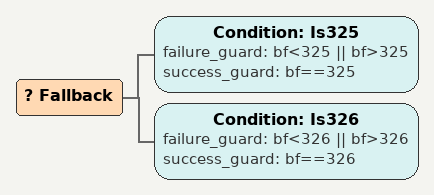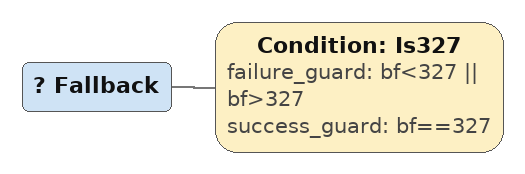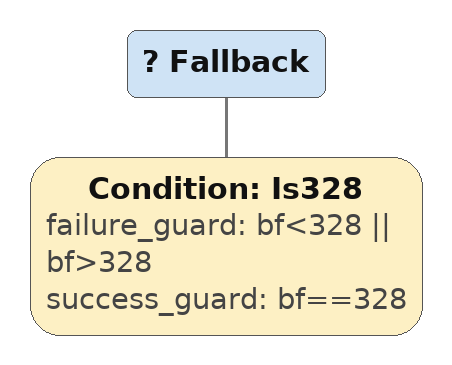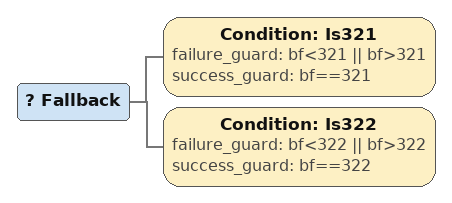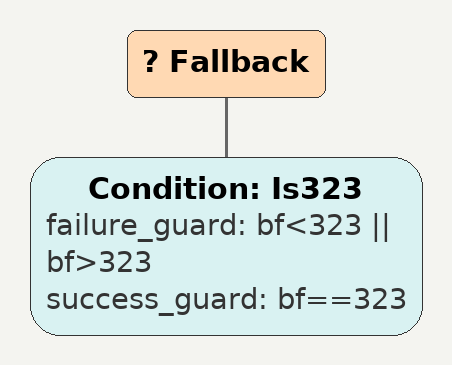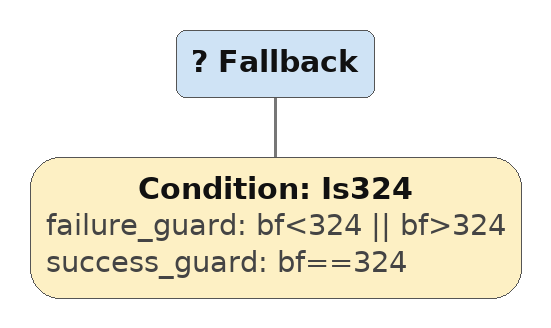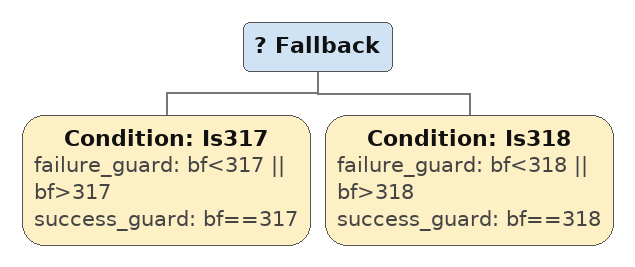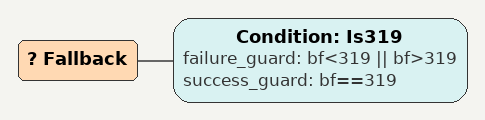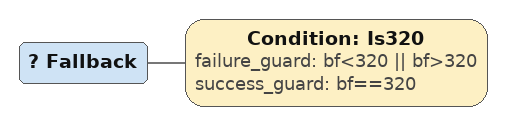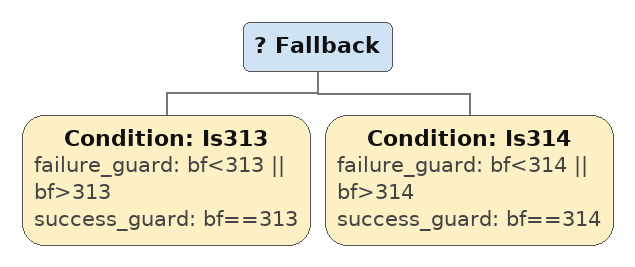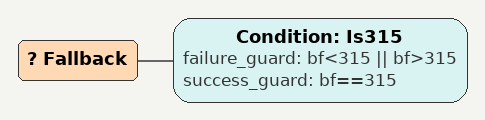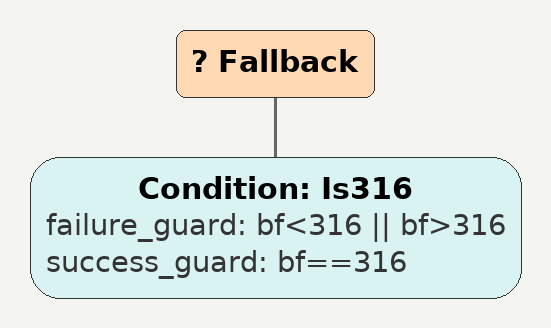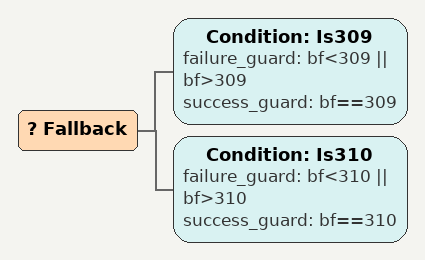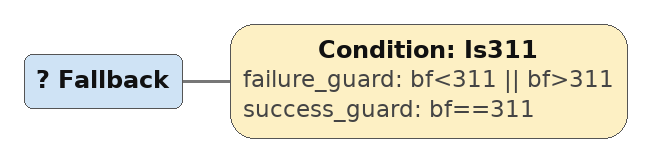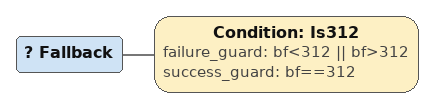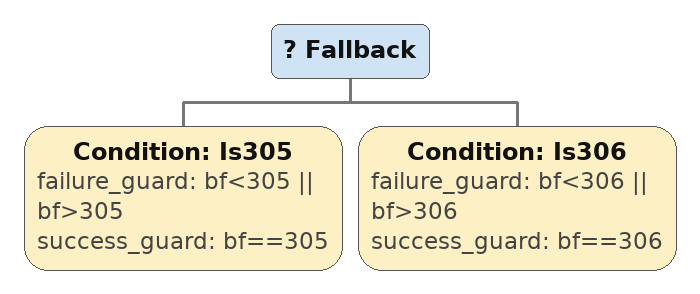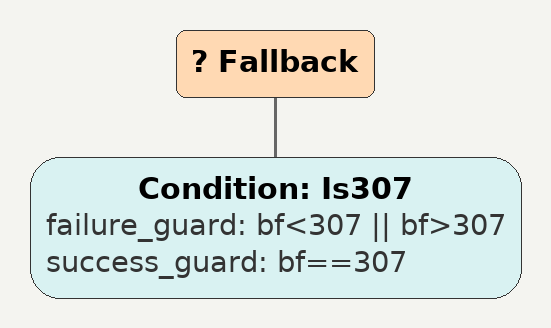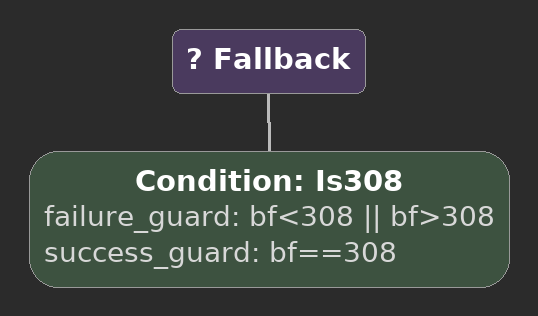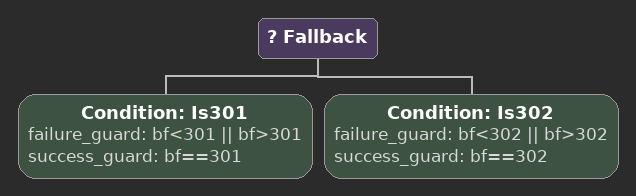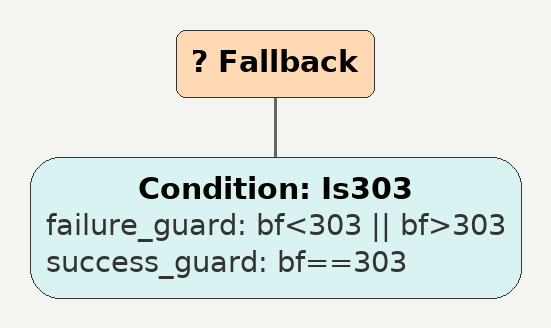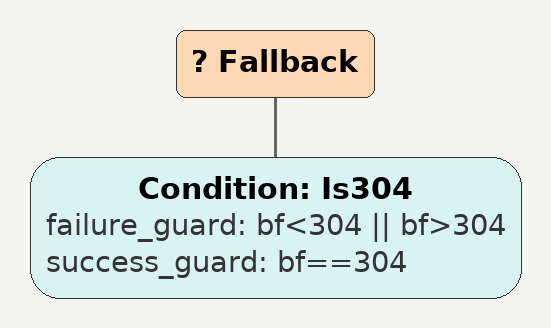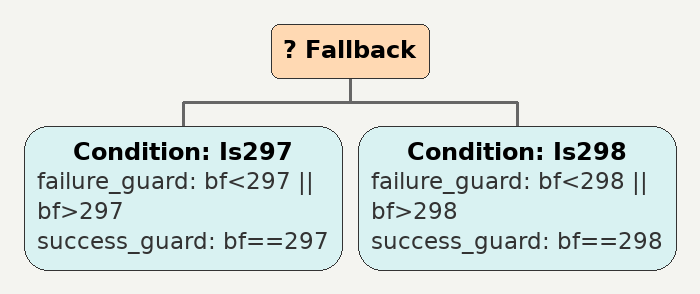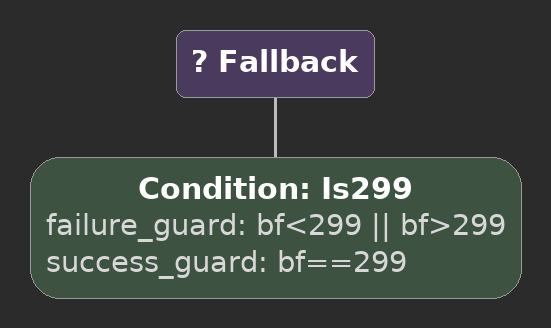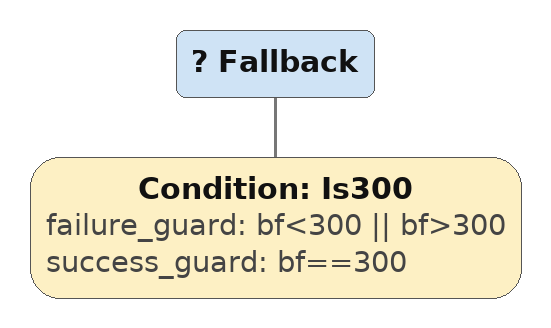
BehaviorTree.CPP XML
<Fallback>
    <Condition ID="Is325" failure_guard="bf&lt;325 || bf>325" success_guard="bf==325"/>
    <Condition ID="Is326" failure_guard="bf&lt;326 || bf>326" success_guard="bf==326"/>
        sequence324
        sequence
        children {
        } end_children
    } end_composite
</Fallback>

<Fallback>
    <Condition ID="Is327" failure_guard="bf&lt;327 || bf>327" success_guard="bf==327"/>
        sequence324
        sequence
        children {
        } end_children
    } end_composite
</Fallback>

<Fallback>
    <Condition ID="Is328" failure_guard="bf&lt;328 || bf>328" success_guard="bf==328"/>
        sequence324
        sequence
        children {
        } end_children
    } end_composite
</Fallback>

<Fallback>
    <Condition ID="Is321" failure_guard="bf&lt;321 || bf>321" success_guard="bf==321"/>
    <Condition ID="Is322" failure_guard="bf&lt;322 || bf>322" success_guard="bf==322"/>
        sequence320
        sequence
        children {
        } end_children
    } end_composite
</Fallback>

<Fallback>
    <Condition ID="Is323" failure_guard="bf&lt;323 || bf>323" success_guard="bf==323"/>
        sequence320
        sequence
        children {
        } end_children
    } end_composite
</Fallback>

<Fallback>
    <Condition ID="Is324" failure_guard="bf&lt;324 || bf>324" success_guard="bf==324"/>
        sequence320
        sequence
        children {
        } end_children
    } end_composite
</Fallback>

<Fallback>
    <Condition ID="Is317" failure_guard="bf&lt;317 || bf>317" success_guard="bf==317"/>
    <Condition ID="Is318" failure_guard="bf&lt;318 || bf>318" success_guard="bf==318"/>
        sequence316
        sequence
        children {
        } end_children
    } end_composite
</Fallback>

<Fallback>
    <Condition ID="Is319" failure_guard="bf&lt;319 || bf>319" success_guard="bf==319"/>
        sequence316
        sequence
        children {
        } end_children
    } end_composite
</Fallback>

<Fallback>
    <Condition ID="Is320" failure_guard="bf&lt;320 || bf>320" success_guard="bf==320"/>
        sequence316
        sequence
        children {
        } end_children
    } end_composite
</Fallback>

<Fallback>
    <Condition ID="Is313" failure_guard="bf&lt;313 || bf>313" success_guard="bf==313"/>
    <Condition ID="Is314" failure_guard="bf&lt;314 || bf>314" success_guard="bf==314"/>
        sequence312
        sequence
        children {
        } end_children
    } end_composite
</Fallback>

<Fallback>
    <Condition ID="Is315" failure_guard="bf&lt;315 || bf>315" success_guard="bf==315"/>
        sequence312
        sequence
        children {
        } end_children
    } end_composite
</Fallback>

<Fallback>
    <Condition ID="Is316" failure_guard="bf&lt;316 || bf>316" success_guard="bf==316"/>
        sequence312
        sequence
        children {
        } end_children
    } end_composite
</Fallback>

<Fallback>
    <Condition ID="Is309" failure_guard="bf&lt;309 || bf>309" success_guard="bf==309"/>
    <Condition ID="Is310" failure_guard="bf&lt;310 || bf>310" success_guard="bf==310"/>
        sequence308
        sequence
        children {
        } end_children
    } end_composite
</Fallback>

<Fallback>
    <Condition ID="Is311" failure_guard="bf&lt;311 || bf>311" success_guard="bf==311"/>
        sequence308
        sequence
        children {
        } end_children
    } end_composite
</Fallback>

<Fallback>
    <Condition ID="Is312" failure_guard="bf&lt;312 || bf>312" success_guard="bf==312"/>
        sequence308
        sequence
        children {
        } end_children
    } end_composite
</Fallback>

<Fallback>
    <Condition ID="Is305" failure_guard="bf&lt;305 || bf>305" success_guard="bf==305"/>
    <Condition ID="Is306" failure_guard="bf&lt;306 || bf>306" success_guard="bf==306"/>
        sequence304
        sequence
        children {
        } end_children
    } end_composite
</Fallback>

<Fallback>
    <Condition ID="Is307" failure_guard="bf&lt;307 || bf>307" success_guard="bf==307"/>
        sequence304
        sequence
        children {
        } end_children
    } end_composite
</Fallback>

<Fallback>
    <Condition ID="Is308" failure_guard="bf&lt;308 || bf>308" success_guard="bf==308"/>
        sequence304
        sequence
        children {
        } end_children
    } end_composite
</Fallback>

<Fallback>
    <Condition ID="Is301" failure_guard="bf&lt;301 || bf>301" success_guard="bf==301"/>
    <Condition ID="Is302" failure_guard="bf&lt;302 || bf>302" success_guard="bf==302"/>
        sequence300
        sequence
        children {
        } end_children
    } end_composite
</Fallback>

<Fallback>
    <Condition ID="Is303" failure_guard="bf&lt;303 || bf>303" success_guard="bf==303"/>
        sequence300
        sequence
        children {
        } end_children
    } end_composite
</Fallback>

<Fallback>
    <Condition ID="Is304" failure_guard="bf&lt;304 || bf>304" success_guard="bf==304"/>
        sequence300
        sequence
        children {
        } end_children
    } end_composite
</Fallback>

<Fallback>
    <Condition ID="Is297" failure_guard="bf&lt;297 || bf>297" success_guard="bf==297"/>
    <Condition ID="Is298" failure_guard="bf&lt;298 || bf>298" success_guard="bf==298"/>
        sequence296
        sequence
        children {
        } end_children
    } end_composite
</Fallback>

<Fallback>
    <Condition ID="Is299" failure_guard="bf&lt;299 || bf>299" success_guard="bf==299"/>
        sequence296
        sequence
        children {
        } end_children
    } end_composite
</Fallback>

<Fallback>
    <Condition ID="Is300" failure_guard="bf&lt;300 || bf>300" success_guard="bf==300"/>
        sequence296
        sequence
        children {
        } end_children
    } end_composite
</Fallback>
